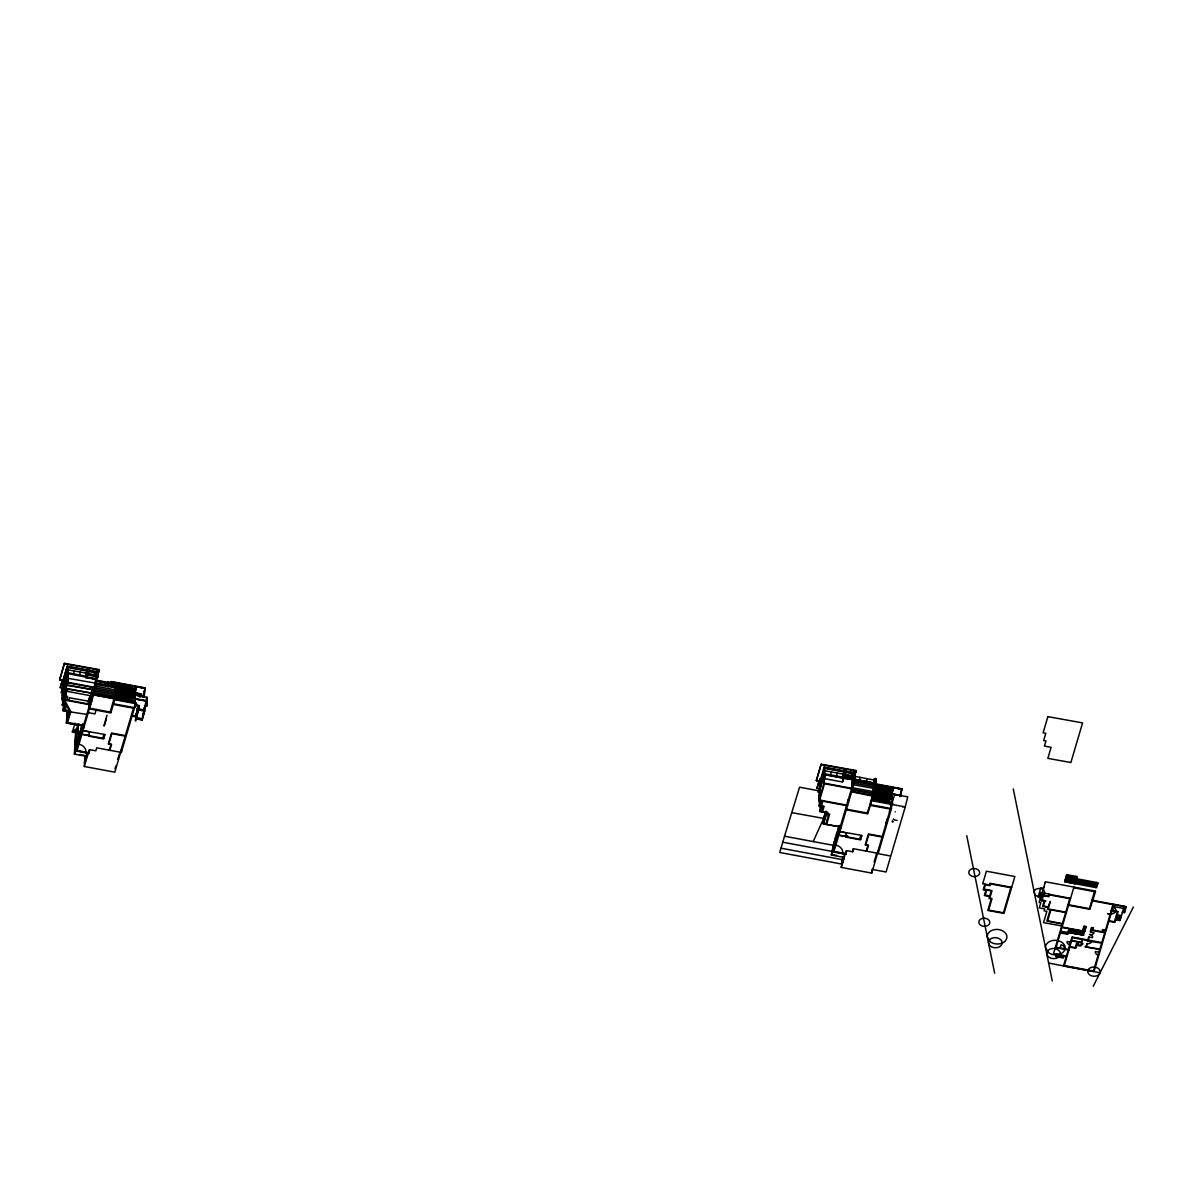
<?xml version="1.0" encoding="UTF-8"?>
<svg xmlns="http://www.w3.org/2000/svg" width="1193" height="1193" viewBox="0 0 1193 1193"><rect width="100%" height="100%" fill="white"/><g stroke="black" fill="none" stroke-linecap="round" stroke-linejoin="round"><path stroke-width="1.5" d="M874.186 783.264L874.335 780.028M823.573 776.703L819.278 791.913M62.528 688.078L60.246 687.66L62.364 680.472L59.68 679.518L64.467 663.323L99.183 669.601L96.111 681.248M60.246 687.66L62.394 680.01L59.68 679.518M61.037 692.775L62.558 687.63M64.243 694.177L62.26 705.167L63.363 704.69L63.811 699.888L61.887 699.53L63.781 680.129M62.558 699.665L62.811 695.206M63.274 687.064L62.946 680.502L67.181 666.186L95.858 671.54L95.619 675.969M59.65 679.98L64.467 663.323M63.095 692.328L62.707 699.158L67.688 682.292L68.165 673.747L62.364 690.986M63.84 678.056L62.752 686.303M64.676 678.489L63.915 681.412M64.213 683.634L65.257 675.685M86.806 714.413L63.035 710.76L63.706 700.709M64.288 691.344L63.811 699.888L62.26 705.167L64.556 705.6L63.035 710.76M64.75 680.219L63.423 683.5L64.84 678.519M63.96 699.396L64.437 690.851L91.19 695.832L89.848 700.455M64.303 700.127L64.497 696.787M66.286 675.402L67.106 670.272L62.722 686.765M64.631 703.184L66.51 691.329L65.376 690.18M65.943 675.492L66.927 670.034M64.556 705.6L65.033 697.07L66.584 697.353M94.754 676.043L95.813 672.255L67.807 667.036L66.316 673.255M65.66 690.225L65.123 699.62L90.713 704.392M66.659 675.685L67.181 666.186M67.017 673.061L66.733 672.3M67.032 671.525L66.972 675.566M66.047 691.239L66.107 690.315M66.45 684.931L66.733 683.977M67.688 682.292L67.733 666.753L66.972 669.318L67.986 669.497L67.777 672.837M63.229 710.089L69.79 711.938L66.435 722.928L83.391 725.985L66.435 722.928L67.091 711.132M66.912 716.531L67.285 709.954M73.906 674.254L74.085 670.988M75.621 732.621L72.415 732.01L75.457 729.37M77.649 750.949L87.477 752.783L87.268 756.511L74.398 754.11L75.755 729.669M77.634 729.654L76.054 729.355L75.055 747.161L77.038 741.285M75.353 746.057L76.084 742.061M75.949 735.335L77.649 730.504L75.621 736.961L77.217 737.259M75.293 754.274L75.502 750.546L74.592 750.382L82.645 723.942M76.143 741.241L75.741 744.969M79.856 675.089L80.02 672.106M76.904 732.353L76.993 729.385M112.634 703.602L134.541 707.688L121.328 752.425L96.708 747.832L95.828 750.829L89.952 749.726L88.879 753.394L75.994 750.994L77.485 724.539M76.65 742.225L76.859 738.512M76.948 738.228L75.517 743.045L76.74 738.914M77.247 731.518L77.709 727.849M77.739 734.306L78.112 727.506M78.007 744.164L79.633 732.234L79.185 740.182M78.395 737.766L79.588 732.472M78.932 736.051L79.066 734.277M88.879 753.394L89.236 749.86L89.072 752.723L77.098 750.486L95.694 687.526L96.245 677.773L95.947 678.772M87.611 673.508L97.841 675.313L97.453 676.908L95.917 679.384L85.866 677.505L86.179 673.135L88.118 671.107M86.239 675.715L86.239 676.774L87.268 671.987M86.239 676.774L86.746 672.777M86.701 675.67L87.178 672.315M86.895 670.779L87.313 669.139L89.117 669.467L88.714 671.107L86.925 670.466M87.313 669.139L89.117 669.467M87.492 674.448L88.342 670.287L88.133 674.105M87.73 675.014L87.894 670.198L87.313 672.106M88.536 670.675L88.297 675.193L88.58 674.194M88.431 674.254L88.834 669.914L88.431 671.003M121.328 752.425L121.492 749.547L114.811 772.169L84.315 766.488L84.927 755.542M84.509 763.073L85.702 758.733M88.774 706.39L89.236 698.039M88.923 705.883L89.341 698.188L88.058 702.602M89.729 699.322L89.907 696.101M90.131 696.265L89.952 699.366L89.057 699.187M90.042 699.933L90.772 696.086M90.295 695.668L89.147 699.62L90.057 699.799M88.521 735.604L89.579 731.876L82.913 730.638L104.954 734.456L103.627 738.944L88.714 736.156L88.908 735.007M91.533 701.514L90.608 701.35L91.488 692.283L90.877 693.014M91.488 701.767L91.294 693.178L93.322 686.318M90.608 701.35L91.757 692.551L90.936 695.295L91.876 695.012M93.382 694.908L113.931 698.74M94.814 676.267L95.186 671.42L94.023 675.357M95.485 676.401L95.738 671.987L67.047 666.633M95.246 681.128L94.873 687.899L90.042 704.258M95.902 674.94L97.558 672.628L95.544 675.342L96.335 674.537M95.917 679.384L95.992 678.101M96.409 676.446L96.797 673.836M98.378 672.912L96.588 672.27L98.422 672.748M96.484 677.952L96.215 678.37M96.976 670.943L98.765 671.584L96.976 670.943L96.573 672.584M96.797 676.058L97.14 671.465L98.497 671.704L97.886 676.64M97.051 675.67L97.215 672.569L95.977 675.253M97.274 676.729L97.572 672.002L97.96 676.998L86.761 674.925L85.896 676.908L89.251 677.52M97.543 676.327L97.975 672.211M88.282 712.653L94.963 713.906L96.26 709.447L88.67 708.075M99.884 683.708L100.093 680.905M105.178 684.901L105.252 681.874M108.22 686.706L108.384 683.723M110.308 684.096L110.487 682.292L113.201 682.784M110.606 684.424L110.695 682.799M135.241 695.101L144.099 697.144L145.188 687.854L111.605 681.591L110.994 684.081L136.136 688.749L111.575 682.068L110.695 685.05M114.245 697.234L93.665 693.953M93.993 692.372L114.543 696.205L114.901 694.087M115.154 688.197L115.274 686.109L118.316 686.676L118.196 688.764L116.675 688.45L116.795 686.422M115.438 688.078L115.617 685.08L95.843 681.248L96.26 680.383M115.05 688.436L116.228 683.992L114.946 690.285M94.963 687.72L115.512 691.552L115.885 689.405M116.213 687.839L95.619 684.558M115.93 698.695L116.079 696.13L119.121 696.697L118.48 698.934M113.544 703.766L117.153 691.522L117.406 687.004L67.792 678.28M117.466 698.934L117.6 696.458M118.405 689.151L118.137 693.804L134.69 696.891M118.361 688.913L118.495 686.586L115.11 685.96M118.763 693.923L119.27 684.857L116.109 684.26M119.225 694.013L119.732 684.931M119.897 694.132L120.15 689.479L123.595 690.121L123.341 694.773M120.344 689.166L120.463 687.079L123.505 687.645M120.225 699.486L120.374 696.936L123.416 697.502L123.282 700.052M121.626 694.311L121.865 689.957M121.88 689.42L121.984 687.392M121.746 699.739L121.895 697.249M123.341 689.688L123.461 687.675M123.968 694.893L124.475 685.826L121.313 685.229M124.639 695.027L125.146 685.945M124.579 700.261L124.713 697.786L127.711 698.293M125.325 695.146L125.578 690.493L129.008 691.135L128.755 695.787M125.489 695.072L125.742 690.643L128.844 691.224L128.531 695.594L125.548 695.042M125.772 690.18L125.876 688.078L128.933 688.659M126.04 700.53L126.175 698.054M127.04 695.31L127.293 690.971M127.293 690.419L127.412 688.406M128.755 690.702L128.874 688.674M129.381 695.907L129.888 686.84L129.828 695.996M130.335 701.335L130.469 698.859M130.514 696.115L130.768 691.463L134.213 692.104L133.944 696.757M131.856 701.663L132.005 699.098L128.948 698.531L129.47 700.932M132.483 691.388L132.602 689.375M132.244 696.28L132.483 691.94M133.959 691.672L134.063 689.643M134.347 696.936L134.63 691.746M134.57 696.876L135.077 687.809L134.66 697.517M134.541 707.732L135.644 687.914M135.227 720.781L136.27 716.456M135.898 720.9L136.315 713.563M136.434 718.812L142.25 719.886L136.434 718.812L136.703 717.485M136.673 717.977L137.836 711.446M137.18 708.687L138.358 709.388M137.762 710.402L138.403 710.983L138.134 705.689L137.15 709.164L144.174 710.327M138.731 695.191L133.81 694.729L147.157 697.323L146.56 706.301L146.545 697.592M138.328 709.939L144.129 711.028L142.593 718.693L136.792 717.604L138.388 708.91L144.189 709.984M138.403 710.983L138.82 705.809L134.884 705.078M139.939 695.415L133.81 694.744M142.698 713.802L142.668 716.456M142.593 716.844L142.906 713.354M143.384 713.906L142.549 718.022M143.414 714.726L143.876 709.462M143.921 714.816L143.816 709.731M144.398 711.431L144.785 706.45L144.905 711.52M146.56 706.301L146.843 701.275L134.943 699.053M816.37 780.401L819.054 781.355L816.37 780.401L821.157 764.206L855.873 770.484L854.829 774.376M818.204 792.406L819.233 788.901L816.951 788.081L819.084 780.893M819.218 788.961L816.951 788.081M847.492 805.812L818.801 800.458L820.009 780.923M816.34 780.863L821.157 764.206M821.515 811.896L823.036 806.736L819.188 806.021L819.472 800.801L824.467 783.726M819.815 796.849L820.158 788.707M821.127 784.562L820.337 784.532L820.769 778.969M823.677 817.951L823.349 823.856L840.304 826.913L823.349 823.856L826.704 812.865L819.949 811.598L820.232 806.677L821.783 806.96M822.037 780.103L822.752 777.657M820.695 781.057L824.646 767.681L823.781 783.592L851.787 788.827M822.752 776.27L824.259 776.732M823.2 776.479L823.945 773.839M823.409 772.796L824.557 773.496M823.573 776.613L824.095 767.114L852.771 772.467L852.533 776.882M819.636 787.693L823.975 772.035M818.801 800.458C820.516 792.107 826.645 780.997 823.647 773.213M843.406 774.153L824.87 770.767L823.886 776.494L823.916 772.9M824.915 778.716L825.138 774.689M830.82 775.182L830.999 771.916M844.39 853.606L844.182 857.424L831.312 855.023L833.281 845.315L784.502 836.218L779.76 852.488L841.423 864L843.511 856.693L841.229 867.415L871.725 873.097L878.406 850.475M832.207 855.202L832.416 851.474M836.77 776.017L836.934 773.019M889.605 799.459L892.573 788.827L891.454 808.66L878.242 853.353L853.621 848.76L852.741 851.742L846.866 850.654L845.792 854.307L832.923 851.906L834.399 840.931M834.936 845.091L835.398 837.143M836.114 841.095L836.547 833.161M846.15 850.773L845.986 853.651L834.011 851.414L854.084 783.458L854.337 779.104L875.379 783.562M842.571 778.015L853.114 779.551L853.92 776.404L844.361 775.018M824.184 778.582L842.571 782.011C843.898 759.091 841.975 792.838 843.317 777.284M843.197 776.986L843.69 773.72M843.033 781.057L843.973 773.288M843.824 771.707L844.226 770.067L846.031 770.395L845.628 772.035L843.839 771.394M843.332 780.073L843.839 776.494M843.705 776.106L844.092 771.573M844.226 770.067L846.016 770.708M844.525 775.987L844.808 771.125L845.3 774.794M845.748 770.827L845.449 775.286M842.616 859.691L780.968 848.193M845.449 836.532L846.493 836.054M845.822 835.935L845.628 837.083L860.541 839.872L861.868 835.383L839.827 831.551L846.478 833.027M846.463 836.711L846.523 835.473M845.792 854.307L845.956 851.444L841.229 867.415M847.477 836.904L847.552 835.667M851.847 776.762L852.1 772.348L851.027 776.568M851.489 791.809L889.799 799.593L889.59 803.321L871.964 800.041L872.038 795.642M851.713 788.275L852.234 778.895L853.144 779.059M851.936 788.319L852.95 778.85M843.093 776.837L853.189 778.507L852.622 788.454L823.931 783.1M845.345 771.931L845.226 775.569L845.539 774.481L853.86 776.032L853.517 777.672L853.756 773.377L855.709 772.199L855.292 773.839L853.487 773.511L853.905 771.871L855.694 772.512L853.875 772.169M852.771 785.62L853.099 784.055M853.174 781.877L853.383 778.492M832.923 851.906L854.337 779.104M853.457 780.878L853.711 777.732M853.77 776.837L853.905 771.871M853.756 779.879L853.994 777.299M853.934 776.688L854.099 773.213L852.861 775.912M854.799 777.553C855.59 762.431 852.548 787.022 854.501 776.822M843.734 775.897L854.874 777.925L855.113 773.407M854.874 777.925L855.411 772.632L854.054 772.378M852.741 851.742L852.906 848.879M859.691 780.565L859.885 777.299M866.923 781.907L867.102 778.656M891.454 808.615L870.458 804.693L870.696 800.473L905.248 806.93L907.739 796.864L894.646 794.419L890.813 807.422M872.844 799.608L872.993 797.058M873.291 790.02L873.947 786.873L853.398 783.04M876.288 779.014L875.871 780.654L874.066 780.326L874.484 778.686L876.273 779.327L874.484 778.686M874.156 783.011L874.335 779.998M874.514 779.998L874.141 783.682L875.334 781.147M845.583 809.003L867.043 813C873.485 798.863 877.168 765.399 875.2 783.562M875.125 780.953L875.095 783.592M874.38 799.862L874.514 797.371M874.887 794.583L875.14 790.169M875.274 789.841L875.408 787.514M875.647 780.207L875.498 783.935L875.796 782.936L874.439 782.683M875.319 790.079L875.051 794.732L890.873 797.685L891.126 793.032L887.681 792.391L887.428 797.043M870.458 804.693L875.543 787.455L876.005 779.342L874.633 779.193M875.677 794.851L876.199 785.784L876.139 794.941M871.725 873.097L871.934 869.369L886.071 872.008L905.248 806.93M875.901 800.175L876.05 797.625M876.81 795.06L877.079 790.407L880.509 791.048L880.255 795.701M877.317 790.064L877.437 788.051M878.54 795.224L878.779 790.884M878.794 790.333L878.898 788.319M878.674 800.652L878.809 798.177M880.479 790.81L880.598 788.484L877.213 787.842L877.094 790.184L880.479 790.81L880.434 788.573M880.881 795.82L881.388 786.739L885.221 787.469M881.552 795.955L882.059 786.873M881.582 798.654L881.433 801.219L884.431 801.741L884.624 799.221M882.238 796.074L882.492 791.421L885.937 792.063L885.668 796.715M882.716 791.615L882.462 795.955L885.504 796.566L885.758 792.152L882.656 791.57M882.745 791.078L882.85 789.065M882.954 801.457L883.103 798.982M883.968 796.238L884.207 791.898M884.207 791.347L884.326 789.334M885.728 791.675L885.847 789.572M885.728 802.009L885.862 799.459M886.295 796.835L886.802 787.753M886.712 797.535L887.264 787.842L890.425 788.439M887.249 802.263L887.383 799.772M887.607 796.954L887.846 792.54L890.947 793.121L890.53 799.071M887.875 792.077L887.995 789.975M889.158 797.207L889.396 792.868M889.411 792.316L889.516 790.303M890.038 797.759L890.127 796.044L889.247 799.071M890.515 797.386L890.604 795.701M890.932 792.644L891.037 790.541M890.545 805.722L890.739 802.337M891.26 797.863L891.738 789.199L889.381 797.192M891.037 802.874L891.454 802.516A3.698 2.744 3.2 0 1 892.871 803.515M891.231 799.399L891.961 789.468M891.603 797.819L892.066 789.498M891.917 798.907L892.394 790.288M895.332 811.911L895.332 811.762M900.566 796.313L900.954 790.989L901.103 796.447M899.895 796.596L902.102 788.782L875.349 783.801M902.922 806.498L902.803 807.094M842.78 777.135L854.113 778.925M86.418 673.553L87.805 670.734L86.15 673.225M97.185 672.613L96.708 673.732M116.482 687.302L114.125 698.546L93.576 694.714L95.932 683.47L118.196 687.705M852.712 786.739L854.307 779.506L875.766 783.503M872.277 795.284L875.468 780.759M95.082 684.827L96.081 681.039L95.365 684.871M826.138 811.583L823.349 823.856L826.704 812.865L825.407 814.774M889.217 798.505L889.889 795.656M1041.206 900.7L1042.861 894.989L1041.206 900.7L1044.114 901.237L1042.593 906.397L1048.006 907.411L1047.439 909.349L1050.168 909.856L1046.843 921.13L1062.307 923.919M135.584 716.322L138.82 705.809L137.985 706.331M131.841 716.009L136.121 716.948L138.82 705.809M115.005 768.754L115.796 765.891M1039.297 897.404L1040.728 892.483L1049.065 894.034L1048.915 896.644L1043.383 895.615L1041.996 900.312L1045.888 901.043L1042.1 899.94M1055.999 947.704L1068.525 905.293M67.27 677.52L62.14 695.087L65.928 695.713L64.392 700.873M64.586 711.043L70.566 711.386L65.645 705.108L63.363 704.69L64.705 700.067L90.564 704.884M84.524 762.759L87.477 752.694L85.702 758.763M63.065 680.711L67.002 667.349L95.694 672.703M65.302 674.97L66.137 672.136M66.39 674.999L67.941 669.855L86.597 673.195M67.39 673.284L62.409 690.15M67.554 671.778L66.793 671.48M63.96 687.988L63.14 688.361M61.887 699.53L67.017 682.187M63.915 696.861L65.6 691.165M66.674 700.306L67.688 696.861L65.019 696.369M64.124 710.267L65.645 705.108L64.705 700.067L70.566 711.386M68.702 700.276L69.433 697.771L90.817 701.633M66.763 717.023L68.463 711.267M86.433 673.195L87.059 672.509M87.178 670.645L87.477 669.661L87.343 674.94L87.477 673.702M87.253 670.779L86.955 675.268L87.626 673.642M86.433 676.088L87.238 673.941L98.258 675.999L97.96 676.998M88.342 670.287L87.432 671.704M88.163 673.508L87.089 674.433M88.327 674.597L88.625 673.568M72.415 732.01L75.01 723.197M76.054 729.355L75.711 730.519L77.485 730.727M76.606 730.578L77.545 727.357M76.859 730.623L78.783 723.883M94.098 675.849L95.008 672.569M94.694 675.477L95.858 671.54M94.679 679.309L96.171 679.071L67.494 673.627M96.066 674.925L96.633 673.836M96.916 672.584L97.185 671.286M97.095 673.135L96.245 674.433M76.098 744.492L78.425 736.856M95.5 678.936L85.792 677.624M79.543 733.784L82.168 724.926M96.618 676.416L96.931 675.119M90.101 698.859L91.1 695.504M97.394 675.268L96.603 676.744L96.842 672.449L98.795 671.271M79.409 736.2L80.587 732.204L79.26 738.989M96.126 679.935L99.183 669.601M74.398 754.11L76.158 748.115M95.664 684.007L95.947 683.007M75.994 750.994L89.818 704.213M84.643 760.731L86.15 755.124M84.315 766.488L88.595 752.022M110.218 683.589L110.487 682.292M110.278 686.079L111.605 681.591M103.895 725.776L107.042 715.144M104.388 725.702L106.401 718.887M115.214 691.239L116.511 686.84L116.258 691.358L117.153 691.522M110.129 712.087L117.406 687.004M102.762 738.258L103.791 734.769L104.805 734.948M109.309 750.173L110.979 744.521L108.265 744.014L111.501 733.039L125.34 735.619M109.816 750.278L111.59 744.253L108.876 743.746L111.859 733.635L125.19 736.126M134.213 693.655L135.614 688.659M134.585 692.939L134.183 695.101L134.526 693.953M134.138 696.101L134.466 694.952M134.123 701.782L135.048 698.68L146.963 700.902L145.292 706.554M134.078 702.409L135.018 699.232M117.704 759.33L119.225 754.2M120.418 752.261L133.437 708.18L113.35 704.437L110.845 712.922L89.386 708.91M140.043 697.308L141.028 693.983L134.391 692.745M138.537 706.107L135.614 715.994L131.991 715.323M136.121 716.948L139.357 705.585L134.898 704.75M142.489 697.338L145.188 687.854M144.099 697.144L144.457 690.538M146.232 700.455L147.157 697.323M143.667 710.223L146.277 700.783M143.652 712.534L144.785 706.45M145.889 706.167L146.679 705.928M142.25 719.886L142.519 718.574M816.937 788.528L819.815 778.775L821.44 779.104M819.979 781.639L824.095 767.114M822.961 774.958L824.169 775.271M818.234 791.943L819.248 788.513M820.337 784.532L821.545 780.267M820.337 784.427L822.171 776.613M824.05 773.511L824.87 770.767M819.323 791.078L824.452 773.72L874.603 783.07L874.648 779.089L874.409 780.326M819.188 806.021L820.873 800.324M820.366 806.244L822.052 800.533M822.946 800.712L821.455 805.737L824.124 806.244L822.603 811.404L827.808 812.373L827.405 813.745L829.657 814.148L826.615 824.438M819.949 811.598L821.47 806.453M823.826 817.444L825.377 812.194M825.705 824.274L828.553 814.655L826.197 814.208M844.167 771.707L844.39 770.574L843.615 779.074M843.451 775.763L842.869 777.642L843.973 774.988L855.172 776.926M843.227 777.702L844.152 774.868M843.749 776.926L844.614 774.391L844.212 777.075L844.555 775.912M843.749 778.045L844.048 777.046M845.524 771.96L846.031 770.395M851.012 776.777L852.592 773.839M851.608 776.404L852.771 772.467M853.487 773.511L854.113 772.214M836.472 834.712L839.082 825.854M852.891 779.506L853.189 778.507M854.352 775.644L855.873 770.484M836.338 837.128L837.516 833.132L836.174 839.917M853.547 779.193L854.263 776.762M831.312 855.023L833.072 849.043M853.457 780.908L853.591 779.849M854.725 776.837L852.697 782.847L853.159 781.907M854.665 777.881L854.949 776.882M846.493 832.803L845.464 836.293L838.798 835.055M841.557 861.659L842.541 858.334M842.541 863.195L844.048 858.095M874.066 780.326L874.454 778.984M874.603 783.771L874.931 780.953M875.543 780.535L876.005 779.342M859.676 839.186L860.705 835.682L861.719 835.875M866.222 851.101L867.893 845.449L865.179 844.942L868.415 833.967L882.253 836.547M866.729 851.205L868.504 845.166L865.79 844.659L868.787 834.563L882.104 837.054M890.56 796.506L892.528 789.572M890.768 797.163L891.439 794.866M890.649 798.505L891.425 795.865M890.634 798.803L891.41 796.178M890.53 804.917L891.469 801.741M874.126 861.957L876.646 853.413L890.202 855.933M877.347 853.174L890.366 809.108L870.264 805.364L867.758 813.835L846.299 809.838M897.792 795.403L891.32 793.673M900.029 795.776L902.102 788.782M893.602 818.905L893.348 819.74L897.076 820.426M984.896 884.177L983.211 889.874L985.88 890.381L984.359 895.525L989.549 896.495L988.967 898.493L991.219 898.911L987.804 910.468L1003.984 913.391L1014.87 876.512L986.417 871.203L982.704 883.759L989.474 885.027L989.996 883.282L1011.679 887.324M986.7 890.008L985.179 895.153L990.369 896.122M989.698 896.003L991.219 890.843L984.031 889.501L985.418 884.803L990.011 885.653L990.518 883.909L1010.844 887.696M1003.298 913.271L1010.993 887.189M1041.966 892.722L1039.103 902.415L1040.803 902.728L1039.282 907.888L1044.71 908.887L1044.129 910.841L1046.872 911.348L1043.532 922.636L1062.396 926.036M1043.726 895.675L1047.335 896.346M1044.934 900.864L1043.413 906.024L1048.662 906.993M1048.244 896.525L1048.901 894.273L1070.583 898.314M1048.155 906.904L1050.302 901.476L1048.08 908.947L1065.781 912.153M1050.988 909.484L1047.663 920.757L1062.366 923.71M1066.423 875.647L1067.78 875.901L1068.063 874.916M1075.818 876.348L1075.519 877.347L1076.876 877.601L1077.175 876.601L1066.721 874.663L1064.618 881.761L1096.591 887.726L1098.067 882.731L1076.548 878.719M1061.725 925.917L1062.247 924.113M1069.912 898.18L1053.553 953.565L1066.423 955.966M1068.674 904.801L1073.909 887.085M1074.848 883.67L1064.887 881.627M1075.191 882.507L1075.49 881.493M1075.788 880.509L1076.086 879.509M1076.369 878.51L1076.653 877.571M1075.072 883.7L1076.593 878.555L1066.139 876.601M1056.595 954.132L1055.865 956.637L1063.321 958.024L1064.052 955.533M1060.1 947.943L1061.039 944.781A4.399 3.251 3.2 0 1 1064.395 948.748M1067.869 932.553L1068.988 928.721M1068.317 932.628L1067.795 934.373L1060.353 932.986M1069.152 932.434L1070.181 928.944M1070.33 932.658L1071.359 929.168M1071.523 932.881L1072.552 929.392M1072.701 933.105L1073.73 929.601M1072.477 937.087L1071.493 940.427L1081.201 942.231L1082.036 939.398L1072.328 937.594M1064.156 966.076L1071.717 940.457M1073.894 933.314L1074.923 929.824M1075.072 933.537L1076.101 930.048M1076.265 933.761L1077.294 930.272M1077.443 933.985L1078.472 930.495M1078.636 934.208L1079.665 930.719M1078.099 938.473L1075.997 938.086M1079.814 934.432L1080.858 930.928M1081.007 934.641L1082.036 931.151M1096.412 883.476L1096.71 882.477M1094.682 890.962L1089.448 908.678L1067.989 904.667M1095.696 887.547L1096.874 883.566M1082.185 934.865L1083.229 931.375M1092.863 900.357L1095.592 891.126L1045.441 881.776L1040.952 897.002L1042.19 897.225M1083.468 935.103L1084.497 931.614M1080.843 945.065L1078.01 944.975L1078.845 942.142L1081.44 943.066A2.774 2.058 3.2 0 1 1083.02 943.842C1079.62 945.87 1082.483 946.69 1076.742 945.259L1075.847 948.256L1069.763 947.108M1081.44 943.066L1082.498 939.487L1091.356 941.754A3.475 2.565 3.2 0 1 1087.226 943.618L1085.913 946.452M1086.376 946.526L1087.226 943.618M1087.971 941.128L1101.691 943.066L1099.916 949.061L1084.989 946.795L1100.453 949.688M1089.179 937.042L1088.284 940.039L1101.84 942.574L1104.733 932.762L1091.192 930.227L1090.641 932.061M1091.655 971.206L1048.632 963.094M1099.782 949.553L1093.444 971.013L1064.305 965.569M1093.966 971.639L1113.859 904.279M1124.104 906.591L1119.959 920.623L1115.709 919.818M1124 912.6L1125.685 906.874M66.435 722.928L69.79 711.938M70.894 711.446L67.539 722.436L83.585 725.329M66.748 717.485L68.627 711.356M66.719 717.947L68.597 711.818M82.6 724.464L76.337 744.864L77.277 744.566M784.502 836.218L799.549 787.201L820.545 791.123L819.054 796.014M823.632 818.875L825.988 811.21M839.514 825.392L833.012 846.255M885.713 823.886L887.279 818.771M889.367 811.971L891.693 804.395M76.084 745.342L76.367 744.447M85.553 752.768L85.777 750.591A9.827 7.277 3.2 0 0 80.14 744.477L78.082 743.955M842.467 853.696L842.705 851.519A9.827 7.277 3.2 0 0 837.054 845.405L834.996 844.868M813.194 841.572L823.662 818.413L791.749 812.627M1100.05 972.772L1099.499 973.891A6.233 4.608 3.2 0 1 1091.863 975.934A6.233 4.608 3.2 0 1 1087.882 970.505L1088.434 969.387A6.233 4.608 3.2 0 1 1093.668 967.016L1095.293 967.15A6.233 4.608 3.2 0 1 1100.05 972.772L1063.485 965.942L1072.03 937.012L1087.837 939.965L1088.717 936.967L1092.564 937.683A3.475 2.565 3.2 0 0 1089.91 934.551L1089.463 934.477M1093.206 986.313L1133.35 907.053M85.866 677.505L87.462 675.044M86 675.939L87.641 673.374M87.984 673.448L86.03 675.849M842.974 776.941L844.614 774.391M852.637 776.121L854.442 773.556M1075.161 933.91L1076.31 932.717L1075.788 931.793L1077.965 932.24L1078.77 930.197M1041.086 896.39C1046.261 895.928 1045.515 888.71 1040.579 888.576A5.443 4.041 3.2 0 0 1034.107 891.499L1034.838 894.571A5.443 4.041 3.2 0 0 1038.268 896.42L1042.339 896.733M886.399 801.86L888.725 802.531L888.86 800.056L885.922 799.504M886.697 789.304L890.351 788.633M821.127 764.668L855.858 770.932M64.437 663.785L99.153 670.048M826.302 814.237L828.553 814.655M134.242 698.68L146.351 700.858M839.797 828.628L840.692 828.792M82.884 727.715L83.778 727.864M1050.884 909.856L1065.677 912.526M1003.447 912.764L988.624 910.095L992.039 898.538L989.787 898.12L992.009 890.604L984.15 889.128M63.363 704.69L65.645 705.108L65.69 710.551M893.11 787.574L902.072 789.244L893.646 787.678L891.842 793.777L897.941 794.911M876.154 786.53L893.05 789.677L875.513 784.905M145.158 688.331L111.575 682.068L145.158 688.331L136.733 686.75L134.928 692.85L141.028 693.983M95.022 687.392L67.017 682.172M844.167 770.544L845.971 770.872M852.652 772.9L823.96 767.561L823.931 773.974M853.502 773.198L855.306 773.526M824.736 767.964L852.741 773.183M853.532 773.332L855.336 773.675M823.931 768.262L852.607 773.616M854.039 774.153L853.413 774.943M823.886 770.231L824.9 770.424M854.561 776.315L875.886 780.341M823.841 770.946L822.857 776.404L824.124 772.482M844.555 775.152L854.233 776.941M843.958 775.301L854.412 777.24M843.854 775.674L853.979 777.597M843.436 776.076L854.158 777.985M843.451 776.33L853.621 778.149M842.929 776.539L854.069 778.418M842.765 777.448L853.129 779.238M858.453 780.893L824.408 774.555L842.795 778.075M875.781 784.338L902.072 789.244M854.009 780.505L874.573 784.338M853.726 781.475L874.275 785.307M886.608 788.245L890.023 788.886M853.189 783.294L854.084 783.458M874.648 787.291L875.543 787.455M873.649 788.364L875.125 788.633M877.377 789.05L880.315 789.602M882.805 790.064L885.728 790.616M887.995 791.034L890.932 791.585M853.07 784.621L873.619 788.454M873.589 789.363L875.065 789.647M873.589 789.915L875.08 790.198M885.967 792.913L888.681 793.42M885.266 793.256L888.83 793.956M852.428 787.723L872.978 791.555M873.47 792.092L874.961 792.361M877.168 792.778L880.151 793.33M882.596 793.792L885.579 794.344M887.786 794.762L890.768 795.313M852.1 789.274L872.65 793.106M872.62 793.673L852.07 789.841L851.727 791.451L873.187 795.448M873.351 794.255L874.842 794.538M885.952 796.551L890.709 797.535M885.817 797.043L889.232 797.685M872.441 794.866L892.021 798.52M872.724 795.642L891.991 799.221M873.052 797.103L875.99 797.655M881.627 798.699L884.565 799.25M872.978 798.341L875.916 798.892M877.273 799.146L880.21 799.698M881.567 799.951L884.49 800.488M885.847 800.742L888.785 801.293M872.903 799.578L875.394 799.862M849.267 799.698L848.327 799.519L847.522 802.263L848.447 802.442M818.95 799.966L847.641 805.305M819.442 801.323L820.62 801.547M819.427 801.8L820.59 802.009M845.733 808.511L846.642 808.675M87.238 669.616L89.057 669.944M820.202 807.139L821.753 807.422M96.708 675.417L97.602 675.596M87.223 674.239L88.536 674.358M66.659 672.062L67.524 672.554M66.823 672.494L85.971 676.222M66.346 672.822L67.36 673.001M92.607 678.146L96.126 678.742M95.261 678.906L96.111 679.041M66.271 674.105L67.211 674.134M66.018 674.105L67.255 674.343M112.261 682.918L107.519 682.038L109.517 682.858M95.291 680.01L111.545 683.037M98.87 681.143L102.494 681.829M131.081 689.047L134.123 689.629M120.463 688.137L123.401 688.674M125.876 689.136L128.814 689.688M131.081 690.106L134.019 690.658M63.691 677.997L64.526 678.176M116.153 688.048L117.048 688.212M130.932 691.612L134.034 692.194M64.347 679.771L65.585 679.995M95.306 686.124L115.855 689.957M63.945 680.979L65.063 681.173M64.154 681.114L65.063 681.292M116.556 691.165L118.047 691.448M120.254 691.851L123.237 692.417M125.668 692.865L128.665 693.416M130.872 693.834L133.855 694.386M67.539 682.799L95.544 688.018M94.635 689.271L115.199 693.103M130.753 696.011L133.735 696.563M66.689 684.812L93.009 689.718L66.599 685.319M114.99 693.849L135.107 697.607M115.81 694.714L135.063 698.308M94.322 690.807L114.871 694.639M91.115 692.208L92.681 692.73M90.206 692.626L90.951 692.76M116.064 697.413L119.002 697.965M120.359 698.218L123.297 698.77M124.639 699.023L127.576 699.575M128.933 699.829L131.871 700.366M65.719 688.316L91.965 693.208L65.57 688.808M114.483 697.338L115.393 697.517M1067.795 875.856L1075.534 877.302M113.767 699.56L134.779 703.467M65.004 690.628L68.165 691.224M838.783 835.279L860.69 839.365M1065.841 877.601L1097.769 883.73M1065.558 878.6L1076.011 880.553M1076.026 880.732L1096.576 884.565M1065.26 879.584L1075.713 881.538M1075.728 881.716L1096.278 885.564M90.131 698.248L91.607 698.516M91.414 698.606L92.353 698.77M1064.961 880.598L1095.979 886.548M63.751 694.908L66.733 695.474M1045.322 882.194L1045.172 882.686M1073.775 887.503L1073.64 887.995M1073.715 887.756L1094.488 891.633M62.558 699.963L64.84 700.38M62.528 700.485L64.81 700.902M62.498 700.947L64.795 701.38M88.819 707.583L89.729 707.747M96.26 709.447L111.038 712.251M1043.905 887.01L1043.756 887.517M1043.532 888.278L1040.818 887.771L1038.044 897.166L1040.52 897.628M782.727 842.198L844.39 853.711M1091.953 900.193L1126.296 906.605L1124.507 912.69L1122.419 912.302M1113.755 904.652L1126.192 906.978M1042.13 893.005L1041.981 893.497M1113.218 906.486L1123.567 908.41M1048.766 894.765L1069.763 898.687M833.683 854.874L836.666 855.426M1112.279 907.232L1112.95 907.351A3.698 2.744 3.2 0 1 1115.783 910.691L1111.488 909.886M1041.608 894.75L1048.393 896.018M1122.538 911.855L1124.716 912.257M1111.384 910.244L1118.169 911.512L1114.948 922.398L1108.849 921.264M1111.235 910.736L1117.334 911.884L1114.411 921.771L1108.998 920.757M1111.145 911.079L1115.231 911.84A3.504 2.595 3.2 0 1 1111.071 913.719L1110.4 913.584M1067.854 905.174L1089.984 909.305L1092.49 900.819L1113.039 904.652L1110.251 914.092L1107.536 913.584L1110.146 914.464L1105.523 930.093L1102.586 929.556L1101.944 931.718L1092.684 929.988L1093.325 927.826L1091.52 927.483L1090.193 931.972L1094.041 932.687A3.475 2.565 3.2 0 1 1089.91 934.551M1117.185 914.837L1121.435 915.627M1116.887 915.836L1121.137 916.627M1116.588 916.835L1120.838 917.626M1116.29 917.835L1120.54 918.625M1116.007 918.819L1120.257 919.624M72.43 731.548L75.651 732.144M81.885 734.127L88.536 735.365M81.87 734.351L103.776 738.437M75.666 736.185L77.247 736.484M76.665 740.078L75.964 744.253M1062.083 927.08L1082.528 930.898L1083.96 926.081L1086.331 926.514L1084.81 931.673L1061.994 927.423M1067.959 932.21L1083.766 935.163L1060.86 931.241M1060.607 932.121L1068.063 933.508M79.752 754.498L84.211 755.333M1071.627 940.8L1077.04 941.799L1075.325 947.63L1069.897 946.616M1070.509 942.172L1067.109 941.531A3.475 2.565 3.2 0 0 1069.763 944.662M1098.992 952.223L1095.383 951.537A3.698 2.744 3.2 0 0 1098.201 954.877M1056.148 947.212L1068.346 949.479M1055.328 947.585L1068.868 950.105M1056.357 954.967L1063.813 956.354M1056.103 955.802L1063.56 957.189M134.153 701.454L134.541 701.588A3.698 2.744 3.2 0 1 136.449 704.66M1013.26 788.871L1052.271 980.989M966.748 835.711L994.664 973.234M135.898 705.958A3.504 2.595 3.2 0 1 134.377 707.553M115.259 695.385L115.05 699.113L132.677 702.394L132.885 698.68L115.259 695.385M115.915 695.981L115.751 698.77L119.151 699.411L119.3 696.608L115.915 695.981M116.675 688.987L116.437 693.342L117.928 693.61L118.167 689.271L116.675 688.987M120.299 686.929L120.165 689.256L123.565 689.882L123.684 687.556L120.299 686.929M120.314 689.629L120.075 694.058L123.118 694.58L123.356 690.24L120.314 689.629M120.21 696.787L120.046 699.575L123.431 700.202L123.595 697.413L120.21 696.787M124.49 697.577L124.34 700.38L127.726 701.007L127.89 698.218L124.49 697.577M125.727 687.943L125.593 690.27L128.978 690.896L129.112 688.57L125.727 687.943M128.784 698.382L128.635 701.171L132.02 701.812L132.169 699.009L128.784 698.382M130.917 688.898L130.783 691.239L134.168 691.865L134.302 689.539L130.917 688.898M872.829 796.909L872.68 799.698L876.065 800.324L876.214 797.535L872.829 796.909M877.287 790.601L877.049 794.956L880.091 795.552L880.33 791.138L877.243 790.556M877.123 797.699L876.959 800.503L880.359 801.129L880.509 798.341L877.123 797.699M877.332 797.908L877.198 800.384L880.136 800.935L880.27 798.445L877.332 797.908M881.418 798.505L881.254 801.293L884.639 801.935L884.803 799.146L881.418 798.505M882.641 788.856L882.507 791.183L885.892 791.824L886.026 789.498L882.641 788.856M885.698 799.31L885.549 802.099L888.934 802.725L889.098 799.936L885.698 799.31M887.831 789.826L887.696 792.152L891.096 792.793L891.216 790.467L887.831 789.826M1002.135 942.634L1001.986 943.946A6.83 5.055 3.2 0 1 993.858 947.615A6.83 5.055 3.2 0 1 988.639 941.456L989.251 940.233A6.83 5.055 3.2 0 1 996.766 937.787A6.83 5.055 3.2 0 1 1002.135 942.634M1065.14 947.481L1064.917 949.374A9.827 7.277 3.2 0 1 1060.637 953.848L1055.79 954.877A9.827 7.277 3.2 0 1 1048.707 952.804L1045.515 947.674A9.827 7.277 3.2 0 1 1057.416 940.516L1059.816 941.217A9.827 7.277 3.2 0 1 1065.14 947.481M1047.007 951.954L1046.902 954.564A6.83 5.055 3.2 0 0 1058.236 957.368L1060.383 953.893A6.83 5.055 3.2 0 0 1055.522 948.763L1053.747 948.51A6.83 5.055 3.2 0 0 1047.737 950.761L1047.007 951.954M892.289 821.202L892.811 821.828L892.289 821.202M1047.872 716.635L1043.085 732.83L1045.799 733.307L1043.681 740.495L1045.963 740.928L1044.442 746.087L1051.093 747.325L1047.842 758.345L1070.882 762.536L1082.588 722.898L1047.872 716.635M1077.726 941.933L1077.562 944.886L1077.726 941.933M1084.288 926.573L1082.976 930.987L1084.228 931.211L1085.526 926.812L1084.288 926.573M1091.878 927.9L1091.327 929.735L1092.236 929.899L1092.773 928.065L1091.878 927.9M1102.943 929.973L1102.407 931.793L1104.882 932.255L1105.419 930.436L1102.943 929.973M1002.403 942.977L1000.077 943.738A9.827 7.277 3.2 0 1 990.473 941.948L987.267 936.818A9.827 7.277 3.2 0 1 1001.583 930.346A9.827 7.277 3.2 0 1 1002.403 942.977M973.965 868.534L972.563 868.683A5.458 4.041 3.2 0 0 968.865 873.172A5.458 4.041 3.2 0 0 974.487 876.646L975.889 876.482A5.458 4.041 3.2 0 0 979.602 872.008A5.458 4.041 3.2 0 0 973.965 868.534M984.061 918.222L982.659 918.386A5.458 4.041 3.2 0 0 978.946 922.86A5.458 4.041 3.2 0 0 984.583 926.335L985.985 926.186A5.458 4.041 3.2 0 0 989.698 921.697A5.458 4.041 3.2 0 0 984.061 918.222"/></g></svg>
